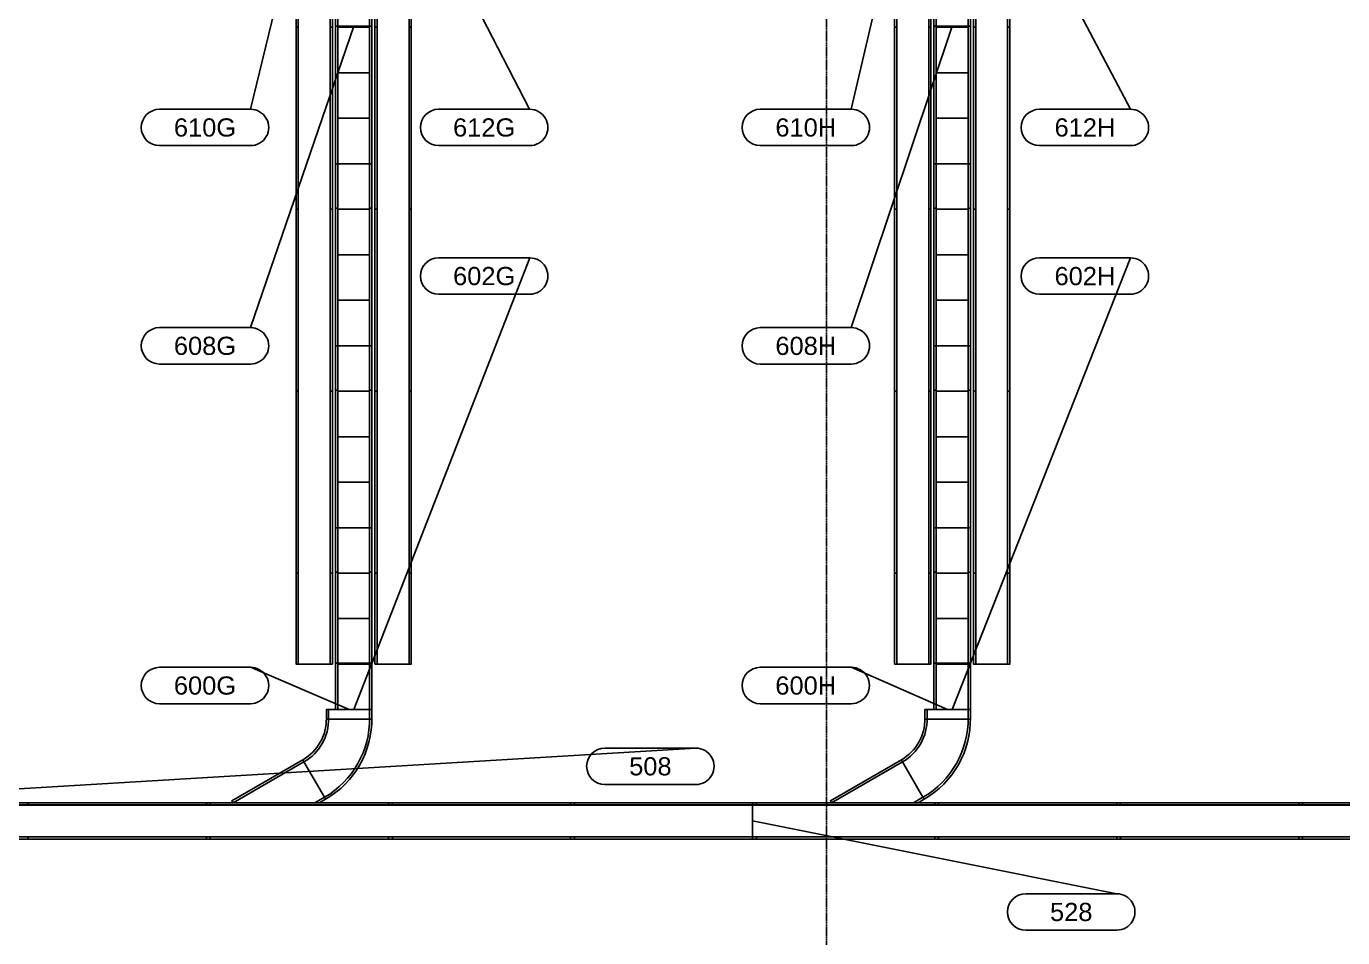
# Model space of a CAD drawing. Header units: inches. Extents: x -21257 to 11444, y 0 to 8704.
# Drawn here: x 4601 to 5468, y 528 to 1129 of the extents above; entities that cross this region are included whole.
import ezdxf
from ezdxf.enums import TextEntityAlignment as Align

# ---------------------------------------------------------------- set-up
doc = ezdxf.new("R2010")
doc.units = ezdxf.units.IN
doc.header["$MEASUREMENT"] = 0
doc.linetypes.add('CENTER2', pattern=[1.125, 0.75, -0.125, 0.125, -0.125])
for name, color, linetype in [('500-CONV-LAYOUT-LOWER', 4, 'Continuous'), ('500-CONV-LAYOUT-UPPER', 4, 'Continuous'), ('500-CONV-NUMBERS', 4, 'Continuous'), ('600-CONV-LAYOUT', 3, 'Continuous'), ('600-CONV-LAYOUT-LOWER', 3, 'Continuous'), ('600-CONV-NUMBERS', 3, 'Continuous'), ('Bldg_Cline', 8, 'CENTER2')]:
    doc.layers.add(name, color=color, linetype=linetype)
doc.styles.get("Standard").update_dxf_attribs({"font": 'helvl.shx'})

# ---------------------------------------------------------------- blocks, each defined once
blk = doc.blocks.new('DCBLOCK')
at = {"linetype": 'Continuous'}
for p, q in [((-0.625, 0), (0, 0)), ((-0.625, -0.25), (0, -0.25))]:
    blk.add_line(p, q, dxfattribs=at)
for centre, start, end in [((-0.625, -0.125), 89.99998, 269.99994), ((0, -0.125), 269.99994, 89.99998)]:
    blk.add_arc(centre, 0.125, start, end)
blk.add_attdef('FORTNAITEM', text='', height=0.125).set_placement((-0.3125, -0.125), align=Align.MIDDLE_CENTER)
at = {"flags": 1}
blk.add_attdef('SERIALNUM', (-0.625, -0.3437), '', height=0.125, dxfattribs=at)
blk = doc.blocks.new('Promise-US15-100330-00-10-003 Bldg Colums')
at = {"layer": 'Bldg_Cline'}
blk.add_line((4200, 7192), (4200, 8), dxfattribs=at)

msp = doc.modelspace()

# ---------------------------------------------------------------- linework, layer by layer
at = {"layer": '500-CONV-LAYOUT-LOWER', "linetype": 'Continuous'}
for p, q in [((4601.78, 617.49, 222), (4601.78, 615.99, 222)), ((4601.78, 615.99, 215.5), (4601.78, 617.49, 215.5)), ((4721.78, 617.49, 222), (4721.78, 615.99, 222)), ((4721.78, 615.99, 215.5), (4721.78, 617.49, 215.5)), ((4841.78, 617.49, 222), (4841.78, 615.99, 222)), ((4841.78, 615.99, 215.5), (4841.78, 617.49, 215.5)), ((4961.78, 617.49, 222), (4961.78, 615.99, 222)), ((4961.78, 615.99, 215.5), (4961.78, 617.49, 215.5)), ((5081.78, 617.49, 222), (5081.78, 615.99, 222)), ((5081.78, 615.99, 215.5), (5081.78, 617.49, 215.5)), ((5201.78, 617.49, 222), (5201.78, 615.99, 222)), ((5201.78, 615.99, 215.5), (5201.78, 617.49, 215.5)), ((5321.78, 617.49, 222), (5321.78, 615.99, 222)), ((5321.78, 615.99, 215.5), (5321.78, 617.49, 215.5)), ((5441.78, 617.49, 222), (5441.78, 615.99, 222)), ((5441.78, 615.99, 215.5), (5441.78, 617.49, 215.5)), ((4601.78, 615.99, 222), (4601.78, 615.99, 215.5)), ((4721.78, 615.99, 222), (4721.78, 615.99, 215.5)), ((4841.78, 615.99, 222), (4841.78, 615.99, 215.5)), ((4961.78, 615.99, 222), (4961.78, 615.99, 215.5)), ((5081.78, 615.99, 222), (5081.78, 615.99, 215.5)), ((5201.78, 615.99, 222), (5201.78, 615.99, 215.5)), ((5321.78, 615.99, 222), (5321.78, 615.99, 215.5)), ((5441.78, 615.99, 222), (5441.78, 615.99, 215.5)), ((4601.78, 594.99, 222), (4601.78, 593.49, 222)), ((4601.78, 594.99, 222), (4601.78, 594.99, 215.5)), ((4601.78, 594.99, 215.5), (4601.78, 593.49, 215.5)), ((4721.78, 594.99, 222), (4721.78, 593.49, 222)), ((4721.78, 594.99, 222), (4721.78, 594.99, 215.5)), ((4721.78, 594.99, 215.5), (4721.78, 593.49, 215.5)), ((4841.78, 594.99, 222), (4841.78, 593.49, 222)), ((4841.78, 594.99, 222), (4841.78, 594.99, 215.5)), ((4841.78, 594.99, 215.5), (4841.78, 593.49, 215.5)), ((4961.78, 594.99, 222), (4961.78, 593.49, 222)), ((4961.78, 594.99, 222), (4961.78, 594.99, 215.5)), ((4961.78, 594.99, 215.5), (4961.78, 593.49, 215.5)), ((5081.78, 594.99, 222), (5081.78, 593.49, 222)), ((5081.78, 594.99, 222), (5081.78, 594.99, 215.5)), ((5081.78, 594.99, 215.5), (5081.78, 593.49, 215.5)), ((5201.78, 594.99, 222), (5201.78, 593.49, 222)), ((5201.78, 594.99, 222), (5201.78, 594.99, 215.5)), ((5201.78, 594.99, 215.5), (5201.78, 593.49, 215.5)), ((5321.78, 594.99, 222), (5321.78, 593.49, 222)), ((5321.78, 594.99, 222), (5321.78, 594.99, 215.5)), ((5321.78, 594.99, 215.5), (5321.78, 593.49, 215.5)), ((5441.78, 594.99, 222), (5441.78, 593.49, 222)), ((5441.78, 594.99, 222), (5441.78, 594.99, 215.5)), ((5441.78, 594.99, 215.5), (5441.78, 593.49, 215.5))]:
    msp.add_line(p, q, dxfattribs=at)
at = {"layer": '500-CONV-LAYOUT-LOWER'}
for points in [[(4241.78, 617.49, 215.5), (6510.52, 617.49, 215.5), (6510.52, 615.99, 215.5), (4241.78, 615.99, 215.5)], [(4241.78, 617.49, 222), (6510.52, 617.49, 222), (6510.52, 615.99, 222), (4241.78, 615.99, 222)], [(4241.78, 615.99, 222), (6510.52, 615.99, 222), (6510.52, 594.99, 222), (4241.78, 594.99, 222)], [(4241.78, 615.99, 222), (6497.78, 615.99, 221.99), (6497.78, 615.99, 215.49), (4241.78, 615.99, 215.5)], [(4241.78, 594.99, 222), (6497.78, 594.99, 221.99), (6497.78, 594.99, 215.49), (4241.78, 594.99, 215.5)], [(4241.78, 594.99, 215.5), (6510.52, 594.99, 215.5), (6510.52, 593.49, 215.5), (4241.78, 593.49, 215.5)], [(4241.78, 594.99, 222), (6510.52, 594.99, 222), (6510.52, 593.49, 222), (4241.78, 593.49, 222)]]:
    msp.add_3dface(points, dxfattribs=at)
at = {"layer": '500-CONV-LAYOUT-UPPER', "linetype": 'Continuous'}
for p, q in [((4719.28, 615.95, 270), (4719.28, 617.45, 270)), ((4719.28, 615.95, 263.5), (4719.28, 617.45, 263.5)), ((4839.28, 615.95, 270), (4839.28, 617.45, 270)), ((4839.28, 615.95, 263.5), (4839.28, 617.45, 263.5)), ((4959.28, 615.95, 270), (4959.28, 617.45, 270)), ((4959.28, 615.95, 263.5), (4959.28, 617.45, 263.5)), ((5079.28, 617.45, 270), (5079.28, 615.95, 270)), ((5079.28, 615.95, 263.5), (5079.28, 617.45, 263.5)), ((5079.28, 615.95, 270), (5079.28, 617.45, 270)), ((5079.28, 615.95, 263.5), (5079.28, 617.45, 263.5)), ((5199.28, 615.95, 270), (5199.28, 617.45, 270)), ((5199.28, 615.95, 263.5), (5199.28, 617.45, 263.5)), ((5319.28, 615.95, 270), (5319.28, 617.45, 270)), ((5319.28, 615.95, 263.5), (5319.28, 617.45, 263.5)), ((5439.28, 615.95, 270), (5439.28, 617.45, 270)), ((5439.28, 615.95, 263.5), (5439.28, 617.45, 263.5)), ((4719.28, 615.95, 270), (4719.28, 615.95, 263.5)), ((4839.28, 615.95, 270), (4839.28, 615.95, 263.5)), ((4959.28, 615.95, 270), (4959.28, 615.95, 263.5)), ((5079.28, 615.95, 270), (5079.28, 615.95, 263.5)), ((5079.28, 615.95, 270), (5079.28, 615.95, 263.5)), ((5199.28, 615.95, 270), (5199.28, 615.95, 263.5)), ((5319.28, 615.95, 270), (5319.28, 615.95, 263.5)), ((5439.28, 615.95, 270), (5439.28, 615.95, 263.5)), ((4719.28, 593.45, 270), (4719.28, 594.95, 270)), ((4719.28, 594.95, 270), (4719.28, 594.95, 263.5)), ((4719.28, 594.95, 263.5), (4719.28, 593.45, 263.5)), ((4839.28, 593.45, 270), (4839.28, 594.95, 270)), ((4839.28, 594.95, 270), (4839.28, 594.95, 263.5)), ((4839.28, 594.95, 263.5), (4839.28, 593.45, 263.5)), ((4959.28, 593.45, 270), (4959.28, 594.95, 270)), ((4959.28, 594.95, 270), (4959.28, 594.95, 263.5)), ((4959.28, 594.95, 263.5), (4959.28, 593.45, 263.5)), ((5079.28, 593.45, 270), (5079.28, 594.95, 270)), ((5079.28, 594.95, 263.5), (5079.28, 594.95, 270)), ((5079.28, 593.45, 263.5), (5079.28, 594.95, 263.5)), ((5079.28, 593.45, 270), (5079.28, 594.95, 270)), ((5079.28, 594.95, 270), (5079.28, 594.95, 263.5)), ((5079.28, 594.95, 263.5), (5079.28, 593.45, 263.5)), ((5199.28, 593.45, 270), (5199.28, 594.95, 270)), ((5199.28, 594.95, 270), (5199.28, 594.95, 263.5)), ((5199.28, 594.95, 263.5), (5199.28, 593.45, 263.5)), ((5319.28, 593.45, 270), (5319.28, 594.95, 270)), ((5319.28, 594.95, 270), (5319.28, 594.95, 263.5)), ((5319.28, 594.95, 263.5), (5319.28, 593.45, 263.5)), ((5439.28, 593.45, 270), (5439.28, 594.95, 270)), ((5439.28, 594.95, 270), (5439.28, 594.95, 263.5)), ((5439.28, 594.95, 263.5), (5439.28, 593.45, 263.5))]:
    msp.add_line(p, q, dxfattribs=at)
at = {"layer": '500-CONV-LAYOUT-UPPER'}
for points in [[(5079.28, 615.95, 270), (3639.28, 615.95, 270), (3639.28, 617.45, 270), (5079.28, 617.45, 270)], [(5079.28, 615.95, 263.5), (3639.28, 615.95, 263.5), (3639.28, 617.45, 263.5), (5079.28, 617.45, 263.5)], [(6519.28, 615.95, 263.5), (5079.28, 615.95, 263.5), (5079.28, 617.45, 263.5), (6519.28, 617.45, 263.5)], [(6519.28, 615.95, 270), (5079.28, 615.95, 270), (5079.28, 617.45, 270), (6519.28, 617.45, 270)], [(5079.28, 615.95, 270), (3639.28, 615.95, 270), (3639.28, 615.95, 263.5), (5079.28, 615.95, 263.5)], [(5079.28, 594.95, 270), (3639.28, 594.95, 270), (3639.28, 615.95, 270), (5079.28, 615.95, 270)], [(6519.28, 594.95, 270), (5079.28, 594.95, 270), (5079.28, 615.95, 270), (6519.28, 615.95, 270)], [(6519.28, 615.95, 270), (5079.28, 615.95, 270), (5079.28, 615.95, 263.5), (6519.28, 615.95, 263.5)], [(5079.28, 593.45, 270), (3639.28, 593.45, 270), (3639.28, 594.95, 270), (5079.28, 594.95, 270)], [(5079.28, 593.45, 263.5), (3639.28, 593.45, 263.5), (3639.28, 594.95, 263.5), (5079.28, 594.95, 263.5)], [(5079.28, 594.95, 270), (3639.28, 594.95, 270), (3639.28, 594.95, 263.5), (5079.28, 594.95, 263.5)], [(6519.28, 594.95, 270), (5079.28, 594.95, 270), (5079.28, 594.95, 263.5), (6519.28, 594.95, 263.5)], [(6519.28, 593.45, 263.5), (5079.28, 593.45, 263.5), (5079.28, 594.95, 263.5), (6519.28, 594.95, 263.5)], [(6519.28, 593.45, 270), (5079.28, 593.45, 270), (5079.28, 594.95, 270), (6519.28, 594.95, 270)]]:
    msp.add_3dface(points, dxfattribs=at)
at = {"layer": '500-CONV-NUMBERS', "linetype": 'Continuous'}
for p, q in [((4241.78, 605.49, 222), (5041.87, 653.49, 360)), ((5079.28, 605.45, 270), (5319.28, 557.45, 360))]:
    msp.add_line(p, q, dxfattribs=at)
at = {"layer": '600-CONV-LAYOUT', "linetype": 'Continuous'}
for p, q in [((4826.8, 1128.85, 222), (4805.8, 1128.85, 222)), ((5221.3, 1128.85, 222), (5200.3, 1128.85, 222)), ((4826.8, 1098.85, 222), (4805.8, 1098.85, 222)), ((5221.3, 1098.85, 222), (5200.3, 1098.85, 222)), ((4826.8, 1068.85, 222), (4805.8, 1068.85, 222)), ((5221.3, 1068.85, 222), (5200.3, 1068.85, 222)), ((4805.8, 1038.85, 215.5), (4804.3, 1038.85, 215.5)), ((4804.3, 1038.85, 222), (4805.8, 1038.85, 222)), ((4805.8, 1038.85, 222), (4805.8, 1038.85, 215.5)), ((4826.8, 1038.85, 222), (4805.8, 1038.85, 222)), ((4826.8, 1038.85, 215.5), (4828.3, 1038.85, 215.5)), ((4826.8, 1038.85, 222), (4826.8, 1038.85, 215.5)), ((4826.8, 1038.85, 222), (4828.3, 1038.85, 222)), ((5200.3, 1038.85, 215.5), (5198.8, 1038.85, 215.5)), ((5198.8, 1038.85, 222), (5200.3, 1038.85, 222)), ((5200.3, 1038.85, 222), (5200.3, 1038.85, 215.5)), ((5221.3, 1038.85, 222), (5200.3, 1038.85, 222)), ((5221.3, 1038.85, 215.5), (5222.8, 1038.85, 215.5)), ((5221.3, 1038.85, 222), (5221.3, 1038.85, 215.5)), ((5221.3, 1038.85, 222), (5222.8, 1038.85, 222)), ((4826.8, 1008.85, 222), (4805.8, 1008.85, 222)), ((5221.3, 1008.85, 222), (5200.3, 1008.85, 222)), ((4826.8, 978.85, 222), (4805.8, 978.85, 222)), ((5221.3, 978.85, 222), (5200.3, 978.85, 222)), ((4826.8, 948.85, 222), (4805.8, 948.85, 222)), ((5221.3, 948.85, 222), (5200.3, 948.85, 222)), ((4805.8, 918.85, 215.5), (4804.3, 918.85, 215.5)), ((4804.3, 918.85, 222), (4805.8, 918.85, 222)), ((4805.8, 918.85, 222), (4805.8, 918.85, 215.5)), ((4826.8, 918.85, 222), (4805.8, 918.85, 222)), ((4826.8, 918.85, 215.5), (4828.3, 918.85, 215.5)), ((4826.8, 918.85, 222), (4826.8, 918.85, 215.5)), ((4826.8, 918.85, 222), (4828.3, 918.85, 222)), ((5200.3, 918.85, 215.5), (5198.8, 918.85, 215.5)), ((5198.8, 918.85, 222), (5200.3, 918.85, 222)), ((5200.3, 918.85, 222), (5200.3, 918.85, 215.5)), ((5221.3, 918.85, 222), (5200.3, 918.85, 222)), ((5221.3, 918.85, 215.5), (5222.8, 918.85, 215.5)), ((5221.3, 918.85, 222), (5221.3, 918.85, 215.5)), ((5221.3, 918.85, 222), (5222.8, 918.85, 222)), ((4826.8, 888.85, 222), (4805.8, 888.85, 222)), ((5221.3, 888.85, 222), (5200.3, 888.85, 222)), ((4826.8, 858.85, 222), (4805.8, 858.85, 222)), ((5221.3, 858.85, 222), (5200.3, 858.85, 222)), ((4826.8, 828.85, 222), (4805.8, 828.85, 222)), ((5221.3, 828.85, 222), (5200.3, 828.85, 222)), ((4805.8, 798.85, 215.5), (4804.3, 798.85, 215.5)), ((4804.3, 798.85, 222), (4805.8, 798.85, 222)), ((4805.8, 798.85, 222), (4805.8, 798.85, 215.5)), ((4826.8, 798.85, 222), (4805.8, 798.85, 222)), ((4826.8, 798.85, 215.5), (4828.3, 798.85, 215.5)), ((4826.8, 798.85, 222), (4826.8, 798.85, 215.5)), ((4826.8, 798.85, 222), (4828.3, 798.85, 222)), ((5200.3, 798.85, 215.5), (5198.8, 798.85, 215.5)), ((5198.8, 798.85, 222), (5200.3, 798.85, 222)), ((5200.3, 798.85, 222), (5200.3, 798.85, 215.5)), ((5221.3, 798.85, 222), (5200.3, 798.85, 222)), ((5221.3, 798.85, 215.5), (5222.8, 798.85, 215.5)), ((5221.3, 798.85, 222), (5221.3, 798.85, 215.5)), ((5221.3, 798.85, 222), (5222.8, 798.85, 222)), ((4826.8, 768.85, 222), (4805.8, 768.85, 222)), ((5221.3, 768.85, 222), (5200.3, 768.85, 222)), ((4826.8, 738.85, 222), (4805.8, 738.85, 222)), ((5221.3, 738.85, 222), (5200.3, 738.85, 222)), ((4826.8, 708.85, 222), (4805.8, 708.85, 222)), ((5221.3, 708.85, 222), (5200.3, 708.85, 222)), ((4799.8, 678.85, 212.5), (4798.3, 678.85, 212.5)), ((4799.8, 678.85, 222), (4798.3, 678.85, 222)), ((4799.8, 678.85, 222), (4799.8, 678.85, 212.5)), ((4805.8, 678.85, 215.5), (4804.3, 678.85, 215.5)), ((4804.3, 678.85, 222), (4805.8, 678.85, 222)), ((4805.8, 678.85, 222), (4805.8, 678.85, 215.5)), ((4826.8, 678.85, 215.5), (4828.3, 678.85, 215.5)), ((4826.8, 678.85, 222), (4826.8, 678.85, 215.5)), ((4826.8, 678.85, 222), (4828.3, 678.85, 222)), ((4826.8, 678.85, 212.5), (4828.3, 678.85, 212.5)), ((4826.8, 678.85, 222), (4826.8, 678.85, 212.5)), ((4828.3, 678.85, 222), (4826.8, 678.85, 222)), ((5194.3, 678.85, 212.5), (5192.8, 678.85, 212.5)), ((5194.3, 678.85, 222), (5192.8, 678.85, 222)), ((5194.3, 678.85, 222), (5194.3, 678.85, 212.5)), ((5200.3, 678.85, 215.5), (5198.8, 678.85, 215.5)), ((5198.8, 678.85, 222), (5200.3, 678.85, 222)), ((5200.3, 678.85, 222), (5200.3, 678.85, 215.5)), ((5221.3, 678.85, 215.5), (5222.8, 678.85, 215.5)), ((5221.3, 678.85, 222), (5221.3, 678.85, 215.5)), ((5221.3, 678.85, 222), (5222.8, 678.85, 222)), ((5221.3, 678.85, 212.5), (5222.8, 678.85, 212.5)), ((5221.3, 678.85, 222), (5221.3, 678.85, 212.5)), ((5222.8, 678.85, 222), (5221.3, 678.85, 222)), ((4799.8, 672.6, 212.5), (4798.3, 672.6, 212.5)), ((4798.3, 672.6, 222), (4799.8, 672.6, 222)), ((4799.8, 672.6, 222), (4799.8, 672.6, 212.5)), ((4828.3, 672.6, 212.5), (4826.8, 672.6, 212.5)), ((4826.8, 672.6, 212.5), (4826.8, 672.6, 222)), ((4828.3, 672.6, 222), (4826.8, 672.6, 222)), ((5194.3, 672.6, 212.5), (5192.8, 672.6, 212.5)), ((5192.8, 672.6, 222), (5194.3, 672.6, 222)), ((5194.3, 672.6, 222), (5194.3, 672.6, 212.5)), ((5222.8, 672.6, 212.5), (5221.3, 672.6, 212.5)), ((5221.3, 672.6, 212.5), (5221.3, 672.6, 222)), ((5222.8, 672.6, 222), (5221.3, 672.6, 222))]:
    msp.add_line(p, q, dxfattribs=at)
at = {"layer": '600-CONV-LAYOUT'}
for centre, radius in [((4767.3, 672.6, 212.5), 31), ((4767.3, 672.6, 222), 31), ((4767.3, 672.6, 212.5), 32.5), ((4767.3, 672.6, 222), 32.5), ((4767.3, 672.6, 212.5), 59.5), ((4767.3, 672.6, 222), 59.5), ((4767.3, 672.6, 212.5), 61), ((4767.3, 672.6, 222), 61), ((5161.8, 672.6, 212.5), 31), ((5161.8, 672.6, 222), 31), ((5161.8, 672.6, 212.5), 32.5), ((5161.8, 672.6, 222), 32.5), ((5161.8, 672.6, 212.5), 59.5), ((5161.8, 672.6, 222), 59.5), ((5161.8, 672.6, 212.5), 61), ((5161.8, 672.6, 222), 61)]:
    msp.add_arc(centre, radius, 300, 1, dxfattribs=at)
for points in [[(4804.3, 678.85, 215.5), (4804.3, 1248.85, 215.5), (4805.8, 1248.85, 215.5), (4805.8, 678.85, 215.5)], [(4804.3, 678.85, 222), (4804.3, 1248.85, 222), (4805.8, 1248.85, 222), (4805.8, 678.85, 222)], [(4805.8, 678.85, 222), (4805.8, 1248.85, 222), (4826.8, 1248.85, 222), (4826.8, 678.85, 222)], [(4805.8, 678.85, 222), (4805.8, 1248.85, 222), (4805.8, 1248.85, 215.5), (4805.8, 678.85, 215.5)], [(4826.8, 678.85, 222), (4826.8, 1248.85, 222), (4826.8, 1248.85, 215.5), (4826.8, 678.85, 215.5)], [(4826.8, 678.85, 215.5), (4826.8, 1248.85, 215.5), (4828.3, 1248.85, 215.5), (4828.3, 678.85, 215.5)], [(4826.8, 678.85, 222), (4826.8, 1248.85, 222), (4828.3, 1248.85, 222), (4828.3, 678.85, 222)], [(5198.8, 678.85, 215.5), (5198.8, 1248.85, 215.5), (5200.3, 1248.85, 215.5), (5200.3, 678.85, 215.5)], [(5198.8, 678.85, 222), (5198.8, 1248.85, 222), (5200.3, 1248.85, 222), (5200.3, 678.85, 222)], [(5200.3, 678.85, 222), (5200.3, 1248.85, 222), (5221.3, 1248.85, 222), (5221.3, 678.85, 222)], [(5200.3, 678.85, 222), (5200.3, 1248.85, 222), (5200.3, 1248.85, 215.5), (5200.3, 678.85, 215.5)], [(5221.3, 678.85, 222), (5221.3, 1248.85, 222), (5221.3, 1248.85, 215.5), (5221.3, 678.85, 215.5)], [(5221.3, 678.85, 215.5), (5221.3, 1248.85, 215.5), (5222.8, 1248.85, 215.5), (5222.8, 678.85, 215.5)], [(5221.3, 678.85, 222), (5221.3, 1248.85, 222), (5222.8, 1248.85, 222), (5222.8, 678.85, 222)], [(4799.8, 678.85, 212.5), (4799.8, 672.6, 212.5), (4798.3, 672.6, 212.5), (4798.3, 678.85, 212.5)], [(4799.8, 678.85, 222), (4799.8, 672.6, 222), (4798.3, 672.6, 222), (4798.3, 678.85, 222)], [(4826.8, 678.85, 222), (4826.8, 672.6, 222), (4799.8, 672.6, 222), (4799.8, 678.85, 222)], [(4799.8, 678.85, 222), (4799.8, 672.6, 222), (4799.8, 672.6, 212.5), (4799.8, 678.85, 212.5)], [(4826.8, 678.85, 222), (4826.8, 672.6, 222), (4826.8, 672.6, 212.5), (4826.8, 678.85, 212.5)], [(4828.3, 678.85, 212.5), (4828.3, 672.6, 212.5), (4826.8, 672.6, 212.5), (4826.8, 678.85, 212.5)], [(4828.3, 678.85, 222), (4828.3, 672.6, 222), (4826.8, 672.6, 222), (4826.8, 678.85, 222)], [(5194.3, 678.85, 212.5), (5194.3, 672.6, 212.5), (5192.8, 672.6, 212.5), (5192.8, 678.85, 212.5)], [(5194.3, 678.85, 222), (5194.3, 672.6, 222), (5192.8, 672.6, 222), (5192.8, 678.85, 222)], [(5221.3, 678.85, 222), (5221.3, 672.6, 222), (5194.3, 672.6, 222), (5194.3, 678.85, 222)], [(5194.3, 678.85, 222), (5194.3, 672.6, 222), (5194.3, 672.6, 212.5), (5194.3, 678.85, 212.5)], [(5221.3, 678.85, 222), (5221.3, 672.6, 222), (5221.3, 672.6, 212.5), (5221.3, 678.85, 212.5)], [(5222.8, 678.85, 212.5), (5222.8, 672.6, 212.5), (5221.3, 672.6, 212.5), (5221.3, 678.85, 212.5)], [(5222.8, 678.85, 222), (5222.8, 672.6, 222), (5221.3, 672.6, 222), (5221.3, 678.85, 222)], [(4783.55, 644.45, 212.5), (4736.78, 617.45, 212.5), (4736.03, 618.75, 212.5), (4782.8, 645.75, 212.5)], [(4783.55, 644.45, 222), (4736.78, 617.45, 222), (4736.03, 618.75, 222), (4782.8, 645.75, 222)], [(4797.05, 621.07, 222), (4790.78, 617.45, 222), (4736.78, 617.45, 222), (4783.55, 644.45, 222)], [(4783.55, 644.45, 222), (4736.78, 617.45, 222), (4736.78, 617.45, 212.5), (4783.55, 644.45, 212.5)], [(4782.8, 645.75, 222), (4783.55, 644.45, 222), (4783.55, 644.45, 212.5), (4782.8, 645.75, 212.5)], [(5178.05, 644.45, 212.5), (5131.28, 617.45, 212.5), (5130.53, 618.75, 212.5), (5177.3, 645.75, 212.5)], [(5178.05, 644.45, 222), (5131.28, 617.45, 222), (5130.53, 618.75, 222), (5177.3, 645.75, 222)], [(5191.55, 621.07, 222), (5185.28, 617.45, 222), (5131.28, 617.45, 222), (5178.05, 644.45, 222)], [(5178.05, 644.45, 222), (5131.28, 617.45, 222), (5131.28, 617.45, 212.5), (5178.05, 644.45, 212.5)], [(5177.3, 645.75, 222), (5178.05, 644.45, 222), (5178.05, 644.45, 212.5), (5177.3, 645.75, 212.5)], [(4736.03, 618.75, 222), (4736.78, 617.45, 222), (4736.78, 617.45, 212.5), (4736.03, 618.75, 212.5)], [(4790.78, 617.45, 222), (4790.78, 617.45, 212.5), (4736.78, 617.45, 212.5), (4736.78, 617.45, 222)], [(4797.05, 621.07, 222), (4790.78, 617.45, 222), (4790.78, 617.45, 212.5), (4797.05, 621.07, 212.5)], [(4797.8, 619.77, 212.5), (4793.78, 617.45, 212.5), (4790.78, 617.45, 212.5), (4797.05, 621.07, 212.5)], [(4797.8, 619.77, 222), (4793.78, 617.45, 222), (4790.78, 617.45, 222), (4797.05, 621.07, 222)], [(4793.78, 617.45, 222), (4793.78, 617.45, 212.5), (4790.78, 617.45, 212.5), (4790.78, 617.45, 222)], [(4797.8, 619.77, 222), (4797.8, 619.77, 212.5), (4797.05, 621.07, 212.5), (4797.05, 621.07, 222)], [(5130.53, 618.75, 222), (5131.28, 617.45, 222), (5131.28, 617.45, 212.5), (5130.53, 618.75, 212.5)], [(5185.28, 617.45, 222), (5185.28, 617.45, 212.5), (5131.28, 617.45, 212.5), (5131.28, 617.45, 222)], [(5191.55, 621.07, 222), (5185.28, 617.45, 222), (5185.28, 617.45, 212.5), (5191.55, 621.07, 212.5)], [(5192.3, 619.77, 212.5), (5188.28, 617.45, 212.5), (5185.28, 617.45, 212.5), (5191.55, 621.07, 212.5)], [(5192.3, 619.77, 222), (5188.28, 617.45, 222), (5185.28, 617.45, 222), (5191.55, 621.07, 222)], [(5188.28, 617.45, 222), (5188.28, 617.45, 212.5), (5185.28, 617.45, 212.5), (5185.28, 617.45, 222)], [(5192.3, 619.77, 222), (5192.3, 619.77, 212.5), (5191.55, 621.07, 212.5), (5191.55, 621.07, 222)]]:
    msp.add_3dface(points, dxfattribs=at)
at = {"layer": '600-CONV-LAYOUT', "invisible_edges": 15}
for points in [[(4798.29, 673.14, 222), (4797.9, 667.66, 222), (4799.38, 667.42, 222), (4799.79, 673.17, 222)], [(4798.29, 673.14, 212.5), (4797.9, 667.66, 212.5), (4799.38, 667.42, 212.5), (4799.79, 673.17, 212.5)], [(4798.29, 673.14, 222), (4797.9, 667.66, 222), (4799.38, 667.42, 222), (4799.79, 673.17, 222)], [(4798.29, 673.14, 212.5), (4797.9, 667.66, 212.5), (4799.38, 667.42, 212.5), (4799.79, 673.17, 212.5)], [(4798.29, 673.14, 222), (4797.9, 667.66, 222), (4799.38, 667.42, 222), (4799.79, 673.17, 222)], [(4798.29, 673.14, 212.5), (4797.9, 667.66, 212.5), (4799.38, 667.42, 212.5), (4799.79, 673.17, 212.5)], [(4799.79, 673.17, 222), (4799.38, 667.42, 222), (4826.04, 663.12, 222), (4826.79, 673.64, 222)], [(4799.79, 673.17, 222), (4799.38, 667.42, 222), (4826.04, 663.12, 222), (4826.79, 673.64, 222)], [(4799.79, 673.17, 222), (4799.38, 667.42, 222), (4826.03, 663.12, 222), (4826.79, 673.64, 222)], [(4828.29, 673.66, 222), (4827.52, 662.88, 222), (4826.03, 663.12, 222), (4826.79, 673.64, 222)], [(4828.29, 673.66, 212.5), (4827.52, 662.88, 212.5), (4826.03, 663.12, 212.5), (4826.79, 673.64, 212.5)], [(4828.29, 673.66, 222), (4827.52, 662.88, 222), (4826.04, 663.12, 222), (4826.79, 673.64, 222)], [(4828.29, 673.66, 212.5), (4827.52, 662.88, 212.5), (4826.04, 663.12, 212.5), (4826.79, 673.64, 212.5)], [(4828.29, 673.66, 222), (4827.52, 662.88, 222), (4826.04, 663.12, 222), (4826.79, 673.64, 222)], [(4828.29, 673.66, 212.5), (4827.52, 662.88, 212.5), (4826.04, 663.12, 212.5), (4826.79, 673.64, 212.5)], [(5192.75, 673.14, 222), (5192.36, 667.66, 222), (5193.84, 667.42, 222), (5194.25, 673.17, 222)], [(5192.75, 673.14, 212.5), (5192.36, 667.66, 212.5), (5193.84, 667.42, 212.5), (5194.25, 673.17, 212.5)], [(5192.79, 673.14, 222), (5192.4, 667.66, 222), (5193.88, 667.42, 222), (5194.29, 673.17, 222)], [(5192.79, 673.14, 212.5), (5192.4, 667.66, 212.5), (5193.88, 667.42, 212.5), (5194.29, 673.17, 212.5)], [(5192.79, 673.14, 222), (5192.4, 667.66, 222), (5193.88, 667.42, 222), (5194.29, 673.17, 222)], [(5192.79, 673.14, 212.5), (5192.4, 667.66, 212.5), (5193.88, 667.42, 212.5), (5194.29, 673.17, 212.5)], [(5194.25, 673.17, 222), (5193.84, 667.42, 222), (5220.5, 663.12, 222), (5221.25, 673.64, 222)], [(5194.29, 673.17, 222), (5193.88, 667.42, 222), (5220.54, 663.12, 222), (5221.29, 673.64, 222)], [(5194.29, 673.17, 222), (5193.88, 667.42, 222), (5220.54, 663.12, 222), (5221.29, 673.64, 222)], [(5222.75, 673.66, 222), (5221.98, 662.88, 222), (5220.5, 663.12, 222), (5221.25, 673.64, 222)], [(5222.75, 673.66, 212.5), (5221.98, 662.88, 212.5), (5220.5, 663.12, 212.5), (5221.25, 673.64, 212.5)], [(5222.79, 673.66, 222), (5222.02, 662.88, 222), (5220.54, 663.12, 222), (5221.29, 673.64, 222)], [(5222.79, 673.66, 212.5), (5222.02, 662.88, 212.5), (5220.54, 663.12, 212.5), (5221.29, 673.64, 212.5)], [(5222.79, 673.66, 222), (5222.02, 662.88, 222), (5220.54, 663.12, 222), (5221.29, 673.64, 222)], [(5222.79, 673.66, 212.5), (5222.02, 662.88, 212.5), (5220.54, 663.12, 212.5), (5221.29, 673.64, 212.5)], [(4796.55, 662.34, 222), (4794.28, 657.33, 222), (4795.59, 656.59, 222), (4797.97, 661.84, 222)], [(4796.55, 662.34, 212.5), (4794.28, 657.33, 212.5), (4795.59, 656.59, 212.5), (4797.97, 661.84, 212.5)], [(4796.55, 662.34, 222), (4794.28, 657.33, 222), (4795.59, 656.59, 222), (4797.97, 661.84, 222)], [(4796.55, 662.34, 212.5), (4794.28, 657.33, 212.5), (4795.59, 656.59, 212.5), (4797.97, 661.84, 212.5)], [(4796.55, 662.34, 222), (4794.28, 657.33, 222), (4795.58, 656.59, 222), (4797.96, 661.84, 222)], [(4796.55, 662.34, 212.5), (4794.28, 657.33, 212.5), (4795.58, 656.59, 212.5), (4797.96, 661.84, 212.5)], [(4797.96, 661.84, 222), (4795.58, 656.59, 222), (4819.08, 643.3, 222), (4823.44, 652.9, 222)], [(4797.97, 661.84, 222), (4795.59, 656.59, 222), (4819.09, 643.3, 222), (4823.44, 652.9, 222)], [(4797.97, 661.84, 222), (4795.59, 656.59, 222), (4819.09, 643.3, 222), (4823.44, 652.9, 222)], [(4797.9, 667.66, 222), (4796.55, 662.34, 222), (4797.97, 661.84, 222), (4799.38, 667.42, 222)], [(4797.9, 667.66, 212.5), (4796.55, 662.34, 212.5), (4797.97, 661.84, 212.5), (4799.38, 667.42, 212.5)], [(4797.9, 667.66, 222), (4796.55, 662.34, 222), (4797.97, 661.84, 222), (4799.38, 667.42, 222)], [(4797.9, 667.66, 212.5), (4796.55, 662.34, 212.5), (4797.97, 661.84, 212.5), (4799.38, 667.42, 212.5)], [(4797.9, 667.66, 222), (4796.55, 662.34, 222), (4797.96, 661.84, 222), (4799.38, 667.42, 222)], [(4797.9, 667.66, 212.5), (4796.55, 662.34, 212.5), (4797.96, 661.84, 212.5), (4799.38, 667.42, 212.5)], [(4799.38, 667.42, 222), (4797.96, 661.84, 222), (4823.44, 652.9, 222), (4826.03, 663.12, 222)], [(4799.38, 667.42, 222), (4797.97, 661.84, 222), (4823.44, 652.9, 222), (4826.04, 663.12, 222)], [(4799.38, 667.42, 222), (4797.97, 661.84, 222), (4823.44, 652.9, 222), (4826.04, 663.12, 222)], [(4827.52, 662.88, 222), (4824.86, 652.4, 222), (4823.44, 652.9, 222), (4826.04, 663.12, 222)], [(4827.52, 662.88, 212.5), (4824.86, 652.4, 212.5), (4823.44, 652.9, 212.5), (4826.04, 663.12, 212.5)], [(4827.52, 662.88, 222), (4824.86, 652.4, 222), (4823.44, 652.9, 222), (4826.04, 663.12, 222)], [(4827.52, 662.88, 212.5), (4824.86, 652.4, 212.5), (4823.44, 652.9, 212.5), (4826.04, 663.12, 212.5)], [(4827.52, 662.88, 222), (4824.85, 652.4, 222), (4823.44, 652.9, 222), (4826.03, 663.12, 222)], [(4827.52, 662.88, 212.5), (4824.85, 652.4, 212.5), (4823.44, 652.9, 212.5), (4826.03, 663.12, 212.5)], [(5191.01, 662.34, 222), (5188.74, 657.33, 222), (5190.04, 656.59, 222), (5192.42, 661.84, 222)], [(5191.01, 662.34, 212.5), (5188.74, 657.33, 212.5), (5190.04, 656.59, 212.5), (5192.42, 661.84, 212.5)], [(5191.05, 662.34, 222), (5188.78, 657.33, 222), (5190.09, 656.59, 222), (5192.47, 661.84, 222)], [(5191.05, 662.34, 212.5), (5188.78, 657.33, 212.5), (5190.09, 656.59, 212.5), (5192.47, 661.84, 212.5)], [(5191.05, 662.34, 222), (5188.78, 657.33, 222), (5190.09, 656.59, 222), (5192.47, 661.84, 222)], [(5191.05, 662.34, 212.5), (5188.78, 657.33, 212.5), (5190.09, 656.59, 212.5), (5192.47, 661.84, 212.5)], [(5192.42, 661.84, 222), (5190.04, 656.59, 222), (5213.54, 643.3, 222), (5217.9, 652.9, 222)], [(5192.47, 661.84, 222), (5190.09, 656.59, 222), (5213.59, 643.3, 222), (5217.94, 652.9, 222)], [(5192.47, 661.84, 222), (5190.09, 656.59, 222), (5213.59, 643.3, 222), (5217.94, 652.9, 222)], [(5192.36, 667.66, 222), (5191.01, 662.34, 222), (5192.42, 661.84, 222), (5193.84, 667.42, 222)], [(5192.36, 667.66, 212.5), (5191.01, 662.34, 212.5), (5192.42, 661.84, 212.5), (5193.84, 667.42, 212.5)], [(5192.4, 667.66, 222), (5191.05, 662.34, 222), (5192.47, 661.84, 222), (5193.88, 667.42, 222)], [(5192.4, 667.66, 212.5), (5191.05, 662.34, 212.5), (5192.47, 661.84, 212.5), (5193.88, 667.42, 212.5)], [(5192.4, 667.66, 222), (5191.05, 662.34, 222), (5192.47, 661.84, 222), (5193.88, 667.42, 222)], [(5192.4, 667.66, 212.5), (5191.05, 662.34, 212.5), (5192.47, 661.84, 212.5), (5193.88, 667.42, 212.5)], [(5193.84, 667.42, 222), (5192.42, 661.84, 222), (5217.9, 652.9, 222), (5220.5, 663.12, 222)], [(5193.88, 667.42, 222), (5192.47, 661.84, 222), (5217.94, 652.9, 222), (5220.54, 663.12, 222)], [(5193.88, 667.42, 222), (5192.47, 661.84, 222), (5217.94, 652.9, 222), (5220.54, 663.12, 222)], [(5221.98, 662.88, 222), (5219.32, 652.4, 222), (5217.9, 652.9, 222), (5220.5, 663.12, 222)], [(5221.98, 662.88, 212.5), (5219.32, 652.4, 212.5), (5217.9, 652.9, 212.5), (5220.5, 663.12, 212.5)], [(5222.02, 662.88, 222), (5219.36, 652.4, 222), (5217.94, 652.9, 222), (5220.54, 663.12, 222)], [(5222.02, 662.88, 212.5), (5219.36, 652.4, 212.5), (5217.94, 652.9, 212.5), (5220.54, 663.12, 212.5)], [(5222.02, 662.88, 222), (5219.36, 652.4, 222), (5217.94, 652.9, 222), (5220.54, 663.12, 222)], [(5222.02, 662.88, 212.5), (5219.36, 652.4, 212.5), (5217.94, 652.9, 212.5), (5220.54, 663.12, 212.5)], [(4791.16, 652.81, 222), (4787.29, 648.91, 222), (4788.26, 647.76, 222), (4792.32, 651.85, 222)], [(4791.16, 652.81, 212.5), (4787.29, 648.91, 212.5), (4788.26, 647.76, 212.5), (4792.32, 651.85, 212.5)], [(4791.16, 652.81, 222), (4787.29, 648.91, 222), (4788.26, 647.76, 222), (4792.32, 651.85, 222)], [(4791.16, 652.81, 212.5), (4787.29, 648.91, 212.5), (4788.26, 647.76, 212.5), (4792.32, 651.85, 212.5)], [(4791.16, 652.81, 222), (4787.29, 648.91, 222), (4788.26, 647.76, 222), (4792.31, 651.85, 222)], [(4791.16, 652.81, 212.5), (4787.29, 648.91, 212.5), (4788.26, 647.76, 212.5), (4792.31, 651.85, 212.5)], [(4792.32, 651.85, 222), (4788.26, 647.76, 222), (4805.68, 627.13, 222), (4813.1, 634.62, 222)], [(4792.32, 651.85, 222), (4788.26, 647.76, 222), (4805.68, 627.13, 222), (4813.1, 634.62, 222)], [(4792.31, 651.85, 222), (4788.26, 647.76, 222), (4805.67, 627.13, 222), (4813.1, 634.62, 222)], [(4794.28, 657.33, 222), (4791.16, 652.81, 222), (4792.32, 651.85, 222), (4795.59, 656.59, 222)], [(4794.28, 657.33, 212.5), (4791.16, 652.81, 212.5), (4792.32, 651.85, 212.5), (4795.59, 656.59, 212.5)], [(4794.28, 657.33, 222), (4791.16, 652.81, 222), (4792.32, 651.85, 222), (4795.59, 656.59, 222)], [(4794.28, 657.33, 212.5), (4791.16, 652.81, 212.5), (4792.32, 651.85, 212.5), (4795.59, 656.59, 212.5)], [(4794.28, 657.33, 222), (4791.16, 652.81, 222), (4792.31, 651.85, 222), (4795.58, 656.59, 222)], [(4794.28, 657.33, 212.5), (4791.16, 652.81, 212.5), (4792.31, 651.85, 212.5), (4795.58, 656.59, 212.5)], [(4795.58, 656.59, 222), (4792.31, 651.85, 222), (4813.1, 634.62, 222), (4819.08, 643.3, 222)], [(4795.59, 656.59, 222), (4792.32, 651.85, 222), (4813.1, 634.62, 222), (4819.09, 643.3, 222)], [(4795.59, 656.59, 222), (4792.32, 651.85, 222), (4813.1, 634.62, 222), (4819.09, 643.3, 222)], [(4824.85, 652.4, 222), (4820.39, 642.56, 222), (4819.08, 643.3, 222), (4823.44, 652.9, 222)], [(4824.85, 652.4, 212.5), (4820.39, 642.56, 212.5), (4819.08, 643.3, 212.5), (4823.44, 652.9, 212.5)], [(4824.86, 652.4, 222), (4820.39, 642.56, 222), (4819.09, 643.3, 222), (4823.44, 652.9, 222)], [(4824.86, 652.4, 212.5), (4820.39, 642.56, 212.5), (4819.09, 643.3, 212.5), (4823.44, 652.9, 212.5)], [(4824.86, 652.4, 222), (4820.39, 642.56, 222), (4819.09, 643.3, 222), (4823.44, 652.9, 222)], [(4824.86, 652.4, 212.5), (4820.39, 642.56, 212.5), (4819.09, 643.3, 212.5), (4823.44, 652.9, 212.5)], [(5185.62, 652.81, 222), (5181.75, 648.91, 222), (5182.72, 647.76, 222), (5186.77, 651.85, 222)], [(5185.62, 652.81, 212.5), (5181.75, 648.91, 212.5), (5182.72, 647.76, 212.5), (5186.77, 651.85, 212.5)], [(5185.66, 652.81, 222), (5181.79, 648.91, 222), (5182.76, 647.76, 222), (5186.82, 651.85, 222)], [(5185.66, 652.81, 212.5), (5181.79, 648.91, 212.5), (5182.76, 647.76, 212.5), (5186.82, 651.85, 212.5)], [(5185.66, 652.81, 222), (5181.79, 648.91, 222), (5182.76, 647.76, 222), (5186.82, 651.85, 222)], [(5185.66, 652.81, 212.5), (5181.79, 648.91, 212.5), (5182.76, 647.76, 212.5), (5186.82, 651.85, 212.5)], [(5186.77, 651.85, 222), (5182.72, 647.76, 222), (5200.14, 627.13, 222), (5207.56, 634.62, 222)], [(5186.82, 651.85, 222), (5182.76, 647.76, 222), (5200.18, 627.13, 222), (5207.6, 634.62, 222)], [(5186.82, 651.85, 222), (5182.76, 647.76, 222), (5200.18, 627.13, 222), (5207.6, 634.62, 222)], [(5188.74, 657.33, 222), (5185.62, 652.81, 222), (5186.77, 651.85, 222), (5190.04, 656.59, 222)], [(5188.74, 657.33, 212.5), (5185.62, 652.81, 212.5), (5186.77, 651.85, 212.5), (5190.04, 656.59, 212.5)], [(5188.78, 657.33, 222), (5185.66, 652.81, 222), (5186.82, 651.85, 222), (5190.09, 656.59, 222)], [(5188.78, 657.33, 212.5), (5185.66, 652.81, 212.5), (5186.82, 651.85, 212.5), (5190.09, 656.59, 212.5)], [(5188.78, 657.33, 222), (5185.66, 652.81, 222), (5186.82, 651.85, 222), (5190.09, 656.59, 222)], [(5188.78, 657.33, 212.5), (5185.66, 652.81, 212.5), (5186.82, 651.85, 212.5), (5190.09, 656.59, 212.5)], [(5190.04, 656.59, 222), (5186.77, 651.85, 222), (5207.56, 634.62, 222), (5213.54, 643.3, 222)], [(5190.09, 656.59, 222), (5186.82, 651.85, 222), (5207.6, 634.62, 222), (5213.59, 643.3, 222)], [(5190.09, 656.59, 222), (5186.82, 651.85, 222), (5207.6, 634.62, 222), (5213.59, 643.3, 222)], [(5219.32, 652.4, 222), (5214.85, 642.56, 222), (5213.54, 643.3, 222), (5217.9, 652.9, 222)], [(5219.32, 652.4, 212.5), (5214.85, 642.56, 212.5), (5213.54, 643.3, 212.5), (5217.9, 652.9, 212.5)], [(5219.36, 652.4, 222), (5214.89, 642.56, 222), (5213.59, 643.3, 222), (5217.94, 652.9, 222)], [(5219.36, 652.4, 212.5), (5214.89, 642.56, 212.5), (5213.59, 643.3, 212.5), (5217.94, 652.9, 212.5)], [(5219.36, 652.4, 222), (5214.89, 642.56, 222), (5213.59, 643.3, 222), (5217.94, 652.9, 222)], [(5219.36, 652.4, 212.5), (5214.89, 642.56, 212.5), (5213.59, 643.3, 212.5), (5217.94, 652.9, 212.5)], [(4787.29, 648.91, 222), (4782.8, 645.75, 222), (4783.55, 644.45, 222), (4788.26, 647.76, 222)], [(4787.29, 648.91, 212.5), (4782.8, 645.75, 212.5), (4783.55, 644.45, 212.5), (4788.26, 647.76, 212.5)], [(4788.26, 647.76, 222), (4783.55, 644.45, 222), (4797.05, 621.07, 222), (4805.68, 627.13, 222)], [(4820.39, 642.56, 222), (4814.25, 633.66, 222), (4813.1, 634.62, 222), (4819.09, 643.3, 222)], [(4820.39, 642.56, 212.5), (4814.25, 633.66, 212.5), (4813.1, 634.62, 212.5), (4819.09, 643.3, 212.5)], [(4820.39, 642.56, 222), (4814.25, 633.66, 222), (4813.1, 634.62, 222), (4819.09, 643.3, 222)], [(4820.39, 642.56, 212.5), (4814.25, 633.66, 212.5), (4813.1, 634.62, 212.5), (4819.09, 643.3, 212.5)], [(4820.39, 642.56, 222), (4814.25, 633.66, 222), (4813.1, 634.62, 222), (4819.08, 643.3, 222)], [(4820.39, 642.56, 212.5), (4814.25, 633.66, 212.5), (4813.1, 634.62, 212.5), (4819.08, 643.3, 212.5)], [(5181.79, 648.91, 222), (5177.3, 645.75, 222), (5178.05, 644.45, 222), (5182.76, 647.76, 222)], [(5181.79, 648.91, 212.5), (5177.3, 645.75, 212.5), (5178.05, 644.45, 212.5), (5182.76, 647.76, 212.5)], [(5182.76, 647.76, 222), (5178.05, 644.45, 222), (5191.55, 621.07, 222), (5200.18, 627.13, 222)], [(5214.85, 642.56, 222), (5208.71, 633.66, 222), (5207.56, 634.62, 222), (5213.54, 643.3, 222)], [(5214.85, 642.56, 212.5), (5208.71, 633.66, 212.5), (5207.56, 634.62, 212.5), (5213.54, 643.3, 212.5)], [(5214.89, 642.56, 222), (5208.75, 633.66, 222), (5207.6, 634.62, 222), (5213.59, 643.3, 222)], [(5214.89, 642.56, 212.5), (5208.75, 633.66, 212.5), (5207.6, 634.62, 212.5), (5213.59, 643.3, 212.5)], [(5214.89, 642.56, 222), (5208.75, 633.66, 222), (5207.6, 634.62, 222), (5213.59, 643.3, 222)], [(5214.89, 642.56, 212.5), (5208.75, 633.66, 212.5), (5207.6, 634.62, 212.5), (5213.59, 643.3, 212.5)], [(4814.25, 633.66, 222), (4806.64, 625.98, 222), (4805.67, 627.13, 222), (4813.1, 634.62, 222)], [(4814.25, 633.66, 212.5), (4806.64, 625.98, 212.5), (4805.67, 627.13, 212.5), (4813.1, 634.62, 212.5)], [(4814.25, 633.66, 222), (4806.64, 625.98, 222), (4805.68, 627.13, 222), (4813.1, 634.62, 222)], [(4814.25, 633.66, 212.5), (4806.64, 625.98, 212.5), (4805.68, 627.13, 212.5), (4813.1, 634.62, 212.5)], [(4814.25, 633.66, 222), (4806.64, 625.98, 222), (4805.68, 627.13, 222), (4813.1, 634.62, 222)], [(4814.25, 633.66, 212.5), (4806.64, 625.98, 212.5), (4805.68, 627.13, 212.5), (4813.1, 634.62, 212.5)], [(5208.71, 633.66, 222), (5201.1, 625.98, 222), (5200.14, 627.13, 222), (5207.56, 634.62, 222)], [(5208.71, 633.66, 212.5), (5201.1, 625.98, 212.5), (5200.14, 627.13, 212.5), (5207.56, 634.62, 212.5)], [(5208.75, 633.66, 222), (5201.14, 625.98, 222), (5200.18, 627.13, 222), (5207.6, 634.62, 222)], [(5208.75, 633.66, 212.5), (5201.14, 625.98, 212.5), (5200.18, 627.13, 212.5), (5207.6, 634.62, 212.5)], [(5208.75, 633.66, 222), (5201.14, 625.98, 222), (5200.18, 627.13, 222), (5207.6, 634.62, 222)], [(5208.75, 633.66, 212.5), (5201.14, 625.98, 212.5), (5200.18, 627.13, 212.5), (5207.6, 634.62, 212.5)], [(4806.64, 625.98, 222), (4797.8, 619.77, 222), (4797.05, 621.07, 222), (4805.68, 627.13, 222)], [(4806.64, 625.98, 212.5), (4797.8, 619.77, 212.5), (4797.05, 621.07, 212.5), (4805.68, 627.13, 212.5)], [(5201.14, 625.98, 222), (5192.3, 619.77, 222), (5191.55, 621.07, 222), (5200.18, 627.13, 222)], [(5201.14, 625.98, 212.5), (5192.3, 619.77, 212.5), (5191.55, 621.07, 212.5), (5200.18, 627.13, 212.5)]]:
    msp.add_3dface(points, dxfattribs=at)
at = {"layer": '600-CONV-LAYOUT-LOWER'}
for points in [[(4779.8, 1248.85, 26.5), (4779.8, 708.85, 26.5), (4778.3, 708.85, 26.5), (4778.3, 1248.85, 26.5)], [(4779.8, 1248.85, 30), (4779.8, 708.85, 30), (4778.3, 708.85, 30), (4778.3, 1248.85, 30)], [(4800.8, 1248.85, 30), (4800.8, 708.85, 30), (4779.8, 708.85, 30), (4779.8, 1248.85, 30)], [(4779.8, 1248.85, 30), (4779.8, 708.85, 30), (4779.8, 708.85, 26.5), (4779.8, 1248.85, 26.5)], [(4800.8, 1248.85, 30), (4800.8, 708.85, 30), (4800.8, 708.85, 26.5), (4800.8, 1248.85, 26.5)], [(4802.3, 1248.85, 26.5), (4802.3, 708.85, 26.5), (4800.8, 708.85, 26.5), (4800.8, 1248.85, 26.5)], [(4802.3, 1248.85, 30), (4802.3, 708.85, 30), (4800.8, 708.85, 30), (4800.8, 1248.85, 30)], [(4831.8, 1248.95, 26.5), (4831.8, 708.95, 26.5), (4830.3, 708.95, 26.5), (4830.3, 1248.95, 26.5)], [(4831.8, 1248.95, 30), (4831.8, 708.95, 30), (4830.3, 708.95, 30), (4830.3, 1248.95, 30)], [(4852.8, 1248.95, 30), (4852.8, 708.95, 30), (4831.8, 708.95, 30), (4831.8, 1248.95, 30)], [(4831.8, 1248.95, 30), (4831.8, 708.95, 30), (4831.8, 708.95, 26.5), (4831.8, 1248.95, 26.5)], [(4852.8, 1248.95, 30), (4852.8, 708.95, 30), (4852.8, 708.95, 26.5), (4852.8, 1248.95, 26.5)], [(4854.3, 1248.95, 26.5), (4854.3, 708.95, 26.5), (4852.8, 708.95, 26.5), (4852.8, 1248.95, 26.5)], [(4854.3, 1248.95, 30), (4854.3, 708.95, 30), (4852.8, 708.95, 30), (4852.8, 1248.95, 30)], [(5174.3, 1248.85, 26.5), (5174.3, 708.85, 26.5), (5172.8, 708.85, 26.5), (5172.8, 1248.85, 26.5)], [(5174.3, 1248.85, 30), (5174.3, 708.85, 30), (5172.8, 708.85, 30), (5172.8, 1248.85, 30)], [(5195.3, 1248.85, 30), (5195.3, 708.85, 30), (5174.3, 708.85, 30), (5174.3, 1248.85, 30)], [(5174.3, 1248.85, 30), (5174.3, 708.85, 30), (5174.3, 708.85, 26.5), (5174.3, 1248.85, 26.5)], [(5195.3, 1248.85, 30), (5195.3, 708.85, 30), (5195.3, 708.85, 26.5), (5195.3, 1248.85, 26.5)], [(5196.8, 1248.85, 26.5), (5196.8, 708.85, 26.5), (5195.3, 708.85, 26.5), (5195.3, 1248.85, 26.5)], [(5196.8, 1248.85, 30), (5196.8, 708.85, 30), (5195.3, 708.85, 30), (5195.3, 1248.85, 30)], [(5226.3, 1248.95, 26.5), (5226.3, 708.95, 26.5), (5224.8, 708.95, 26.5), (5224.8, 1248.95, 26.5)], [(5226.3, 1248.95, 30), (5226.3, 708.95, 30), (5224.8, 708.95, 30), (5224.8, 1248.95, 30)], [(5247.3, 1248.95, 30), (5247.3, 708.95, 30), (5226.3, 708.95, 30), (5226.3, 1248.95, 30)], [(5226.3, 1248.95, 30), (5226.3, 708.95, 30), (5226.3, 708.95, 26.5), (5226.3, 1248.95, 26.5)], [(5247.3, 1248.95, 30), (5247.3, 708.95, 30), (5247.3, 708.95, 26.5), (5247.3, 1248.95, 26.5)], [(5248.8, 1248.95, 26.5), (5248.8, 708.95, 26.5), (5247.3, 708.95, 26.5), (5247.3, 1248.95, 26.5)], [(5248.8, 1248.95, 30), (5248.8, 708.95, 30), (5247.3, 708.95, 30), (5247.3, 1248.95, 30)], [(4779.8, 1128.85, 30), (4779.8, 1128.85, 26.5), (4778.3, 1128.85, 26.5), (4778.3, 1128.85, 30)], [(4802.3, 1128.85, 30), (4802.3, 1128.85, 26.5), (4800.8, 1128.85, 26.5), (4800.8, 1128.85, 30)], [(4805.8, 1129.45, 30), (4805.8, 1129.45, 26.5), (4804.3, 1129.45, 26.5), (4804.3, 1129.45, 30)], [(4805.8, 1129.45, 26.5), (4805.8, 709.45, 26.5), (4804.3, 709.45, 26.5), (4804.3, 1129.45, 26.5)], [(4805.8, 1129.45, 30), (4805.8, 709.45, 30), (4804.3, 709.45, 30), (4804.3, 1129.45, 30)], [(4826.8, 1129.45, 30), (4826.8, 709.45, 30), (4805.8, 709.45, 30), (4805.8, 1129.45, 30)], [(4805.8, 1129.45, 30), (4805.8, 709.45, 30), (4805.8, 709.45, 26.5), (4805.8, 1129.45, 26.5)], [(4828.3, 1129.45, 30), (4828.3, 1129.45, 26.5), (4826.8, 1129.45, 26.5), (4826.8, 1129.45, 30)], [(4826.8, 1129.45, 30), (4826.8, 709.45, 30), (4826.8, 709.45, 26.5), (4826.8, 1129.45, 26.5)], [(4828.3, 1129.45, 26.5), (4828.3, 709.45, 26.5), (4826.8, 709.45, 26.5), (4826.8, 1129.45, 26.5)], [(4828.3, 1129.45, 30), (4828.3, 709.45, 30), (4826.8, 709.45, 30), (4826.8, 1129.45, 30)], [(4831.8, 1128.95, 30), (4831.8, 1128.95, 26.5), (4830.3, 1128.95, 26.5), (4830.3, 1128.95, 30)], [(4854.3, 1128.95, 30), (4854.3, 1128.95, 26.5), (4852.8, 1128.95, 26.5), (4852.8, 1128.95, 30)], [(5174.3, 1128.85, 30), (5174.3, 1128.85, 26.5), (5172.8, 1128.85, 26.5), (5172.8, 1128.85, 30)], [(5196.8, 1128.85, 30), (5196.8, 1128.85, 26.5), (5195.3, 1128.85, 26.5), (5195.3, 1128.85, 30)], [(5200.3, 1129.45, 30), (5200.3, 1129.45, 26.5), (5198.8, 1129.45, 26.5), (5198.8, 1129.45, 30)], [(5200.3, 1129.45, 26.5), (5200.3, 709.45, 26.5), (5198.8, 709.45, 26.5), (5198.8, 1129.45, 26.5)], [(5200.3, 1129.45, 30), (5200.3, 709.45, 30), (5198.8, 709.45, 30), (5198.8, 1129.45, 30)], [(5221.3, 1129.45, 30), (5221.3, 709.45, 30), (5200.3, 709.45, 30), (5200.3, 1129.45, 30)], [(5200.3, 1129.45, 30), (5200.3, 709.45, 30), (5200.3, 709.45, 26.5), (5200.3, 1129.45, 26.5)], [(5222.8, 1129.45, 30), (5222.8, 1129.45, 26.5), (5221.3, 1129.45, 26.5), (5221.3, 1129.45, 30)], [(5221.3, 1129.45, 30), (5221.3, 709.45, 30), (5221.3, 709.45, 26.5), (5221.3, 1129.45, 26.5)], [(5222.8, 1129.45, 26.5), (5222.8, 709.45, 26.5), (5221.3, 709.45, 26.5), (5221.3, 1129.45, 26.5)], [(5222.8, 1129.45, 30), (5222.8, 709.45, 30), (5221.3, 709.45, 30), (5221.3, 1129.45, 30)], [(5226.3, 1128.95, 30), (5226.3, 1128.95, 26.5), (5224.8, 1128.95, 26.5), (5224.8, 1128.95, 30)], [(5248.8, 1128.95, 30), (5248.8, 1128.95, 26.5), (5247.3, 1128.95, 26.5), (5247.3, 1128.95, 30)], [(4779.8, 1008.85, 30), (4779.8, 1008.85, 26.5), (4778.3, 1008.85, 26.5), (4778.3, 1008.85, 30)], [(4802.3, 1008.85, 30), (4802.3, 1008.85, 26.5), (4800.8, 1008.85, 26.5), (4800.8, 1008.85, 30)], [(4805.8, 1009.45, 30), (4805.8, 1009.45, 26.5), (4804.3, 1009.45, 26.5), (4804.3, 1009.45, 30)], [(4828.3, 1009.45, 30), (4828.3, 1009.45, 26.5), (4826.8, 1009.45, 26.5), (4826.8, 1009.45, 30)], [(4831.8, 1008.95, 30), (4831.8, 1008.95, 26.5), (4830.3, 1008.95, 26.5), (4830.3, 1008.95, 30)], [(4854.3, 1008.95, 30), (4854.3, 1008.95, 26.5), (4852.8, 1008.95, 26.5), (4852.8, 1008.95, 30)], [(5174.3, 1008.85, 30), (5174.3, 1008.85, 26.5), (5172.8, 1008.85, 26.5), (5172.8, 1008.85, 30)], [(5196.8, 1008.85, 30), (5196.8, 1008.85, 26.5), (5195.3, 1008.85, 26.5), (5195.3, 1008.85, 30)], [(5200.3, 1009.45, 30), (5200.3, 1009.45, 26.5), (5198.8, 1009.45, 26.5), (5198.8, 1009.45, 30)], [(5222.8, 1009.45, 30), (5222.8, 1009.45, 26.5), (5221.3, 1009.45, 26.5), (5221.3, 1009.45, 30)], [(5226.3, 1008.95, 30), (5226.3, 1008.95, 26.5), (5224.8, 1008.95, 26.5), (5224.8, 1008.95, 30)], [(5248.8, 1008.95, 30), (5248.8, 1008.95, 26.5), (5247.3, 1008.95, 26.5), (5247.3, 1008.95, 30)], [(4779.8, 888.85, 30), (4779.8, 888.85, 26.5), (4778.3, 888.85, 26.5), (4778.3, 888.85, 30)], [(4802.3, 888.85, 30), (4802.3, 888.85, 26.5), (4800.8, 888.85, 26.5), (4800.8, 888.85, 30)], [(4805.8, 889.45, 30), (4805.8, 889.45, 26.5), (4804.3, 889.45, 26.5), (4804.3, 889.45, 30)], [(4828.3, 889.45, 30), (4828.3, 889.45, 26.5), (4826.8, 889.45, 26.5), (4826.8, 889.45, 30)], [(4831.8, 888.95, 30), (4831.8, 888.95, 26.5), (4830.3, 888.95, 26.5), (4830.3, 888.95, 30)], [(4854.3, 888.95, 30), (4854.3, 888.95, 26.5), (4852.8, 888.95, 26.5), (4852.8, 888.95, 30)], [(5174.3, 888.85, 30), (5174.3, 888.85, 26.5), (5172.8, 888.85, 26.5), (5172.8, 888.85, 30)], [(5196.8, 888.85, 30), (5196.8, 888.85, 26.5), (5195.3, 888.85, 26.5), (5195.3, 888.85, 30)], [(5200.3, 889.45, 30), (5200.3, 889.45, 26.5), (5198.8, 889.45, 26.5), (5198.8, 889.45, 30)], [(5222.8, 889.45, 30), (5222.8, 889.45, 26.5), (5221.3, 889.45, 26.5), (5221.3, 889.45, 30)], [(5226.3, 888.95, 30), (5226.3, 888.95, 26.5), (5224.8, 888.95, 26.5), (5224.8, 888.95, 30)], [(5248.8, 888.95, 30), (5248.8, 888.95, 26.5), (5247.3, 888.95, 26.5), (5247.3, 888.95, 30)], [(4779.8, 768.85, 30), (4779.8, 768.85, 26.5), (4778.3, 768.85, 26.5), (4778.3, 768.85, 30)], [(4802.3, 768.85, 30), (4802.3, 768.85, 26.5), (4800.8, 768.85, 26.5), (4800.8, 768.85, 30)], [(4805.8, 769.45, 30), (4805.8, 769.45, 26.5), (4804.3, 769.45, 26.5), (4804.3, 769.45, 30)], [(4828.3, 769.45, 30), (4828.3, 769.45, 26.5), (4826.8, 769.45, 26.5), (4826.8, 769.45, 30)], [(4831.8, 768.95, 30), (4831.8, 768.95, 26.5), (4830.3, 768.95, 26.5), (4830.3, 768.95, 30)], [(4854.3, 768.95, 30), (4854.3, 768.95, 26.5), (4852.8, 768.95, 26.5), (4852.8, 768.95, 30)], [(5174.3, 768.85, 30), (5174.3, 768.85, 26.5), (5172.8, 768.85, 26.5), (5172.8, 768.85, 30)], [(5196.8, 768.85, 30), (5196.8, 768.85, 26.5), (5195.3, 768.85, 26.5), (5195.3, 768.85, 30)], [(5200.3, 769.45, 30), (5200.3, 769.45, 26.5), (5198.8, 769.45, 26.5), (5198.8, 769.45, 30)], [(5222.8, 769.45, 30), (5222.8, 769.45, 26.5), (5221.3, 769.45, 26.5), (5221.3, 769.45, 30)], [(5226.3, 768.95, 30), (5226.3, 768.95, 26.5), (5224.8, 768.95, 26.5), (5224.8, 768.95, 30)], [(5248.8, 768.95, 30), (5248.8, 768.95, 26.5), (5247.3, 768.95, 26.5), (5247.3, 768.95, 30)], [(4778.3, 708.85, 30), (4779.8, 708.85, 30), (4779.8, 708.85, 26.5), (4778.3, 708.85, 26.5)], [(4802.3, 708.85, 30), (4802.3, 708.85, 26.5), (4800.8, 708.85, 26.5), (4800.8, 708.85, 30)], [(4804.3, 709.45, 30), (4805.8, 709.45, 30), (4805.8, 709.45, 26.5), (4804.3, 709.45, 26.5)], [(4828.3, 709.45, 30), (4828.3, 709.45, 26.5), (4826.8, 709.45, 26.5), (4826.8, 709.45, 30)], [(4830.3, 708.95, 30), (4831.8, 708.95, 30), (4831.8, 708.95, 26.5), (4830.3, 708.95, 26.5)], [(4854.3, 708.95, 30), (4854.3, 708.95, 26.5), (4852.8, 708.95, 26.5), (4852.8, 708.95, 30)], [(5172.8, 708.85, 30), (5174.3, 708.85, 30), (5174.3, 708.85, 26.5), (5172.8, 708.85, 26.5)], [(5196.8, 708.85, 30), (5196.8, 708.85, 26.5), (5195.3, 708.85, 26.5), (5195.3, 708.85, 30)], [(5198.8, 709.45, 30), (5200.3, 709.45, 30), (5200.3, 709.45, 26.5), (5198.8, 709.45, 26.5)], [(5222.8, 709.45, 30), (5222.8, 709.45, 26.5), (5221.3, 709.45, 26.5), (5221.3, 709.45, 30)], [(5224.8, 708.95, 30), (5226.3, 708.95, 30), (5226.3, 708.95, 26.5), (5224.8, 708.95, 26.5)], [(5248.8, 708.95, 30), (5248.8, 708.95, 26.5), (5247.3, 708.95, 26.5), (5247.3, 708.95, 30)]]:
    msp.add_3dface(points, dxfattribs=at)
at = {"layer": '600-CONV-NUMBERS', "linetype": 'Continuous'}
for p, q in [((4790.3, 1248.85, 30), (4748.3, 1074.75, 360)), ((4842.3, 1248.95, 30), (4932.3, 1074.75, 360)), ((5184.8, 1248.85, 30), (5144.3, 1074.75, 360)), ((5236.8, 1248.95, 30), (5328.3, 1074.75, 360)), ((4816.3, 1129.45, 30), (4748.3, 930.77, 360)), ((5210.8, 1129.45, 30), (5144.3, 930.75, 360)), ((4816.3, 678.85, 222), (4932.31, 976.77, 360)), ((5210.8, 678.85, 222), (5328.3, 976.75, 360)), ((4813.3, 678.85, 222), (4748.3, 706.77, 360)), ((5207.8, 678.85, 222), (5144.27, 706.77, 360))]:
    msp.add_line(p, q, dxfattribs=at)

# ---------------------------------------------------------------- block references
msp.add_blockref('Promise-US15-100330-00-10-003 Bldg Colums', (928.05, 515.51))
at = {"layer": '500-CONV-NUMBERS', "xscale": 96, "yscale": 96, "zscale": 96}
for p, values in [((5041.87, 653.49, 360), {'FORTNAITEM': '508'}), ((5319.28, 557.45, 360), {'FORTNAITEM': '528'})]:
    msp.add_blockref('DCBLOCK', p, dxfattribs=at).add_auto_attribs(values)
at = {"layer": '600-CONV-NUMBERS', "xscale": 96, "yscale": 96, "zscale": 96}
for p, values in [((4748.3, 1074.75, 360), {'FORTNAITEM': '610G'}), ((4932.3, 1074.75, 360), {'FORTNAITEM': '612G'}), ((5144.3, 1074.75, 360), {'FORTNAITEM': '610H'}), ((5328.3, 1074.75, 360), {'FORTNAITEM': '612H'}), ((4932.31, 976.77, 360), {'FORTNAITEM': '602G'}), ((5328.3, 976.75, 360), {'FORTNAITEM': '602H'}), ((4748.3, 930.77, 360), {'FORTNAITEM': '608G'}), ((5144.3, 930.75, 360), {'FORTNAITEM': '608H'}), ((4748.3, 706.77, 360), {'FORTNAITEM': '600G'}), ((5144.27, 706.77, 360), {'FORTNAITEM': '600H'})]:
    msp.add_blockref('DCBLOCK', p, dxfattribs=at).add_auto_attribs(values)

doc.saveas('drawing.dxf')
